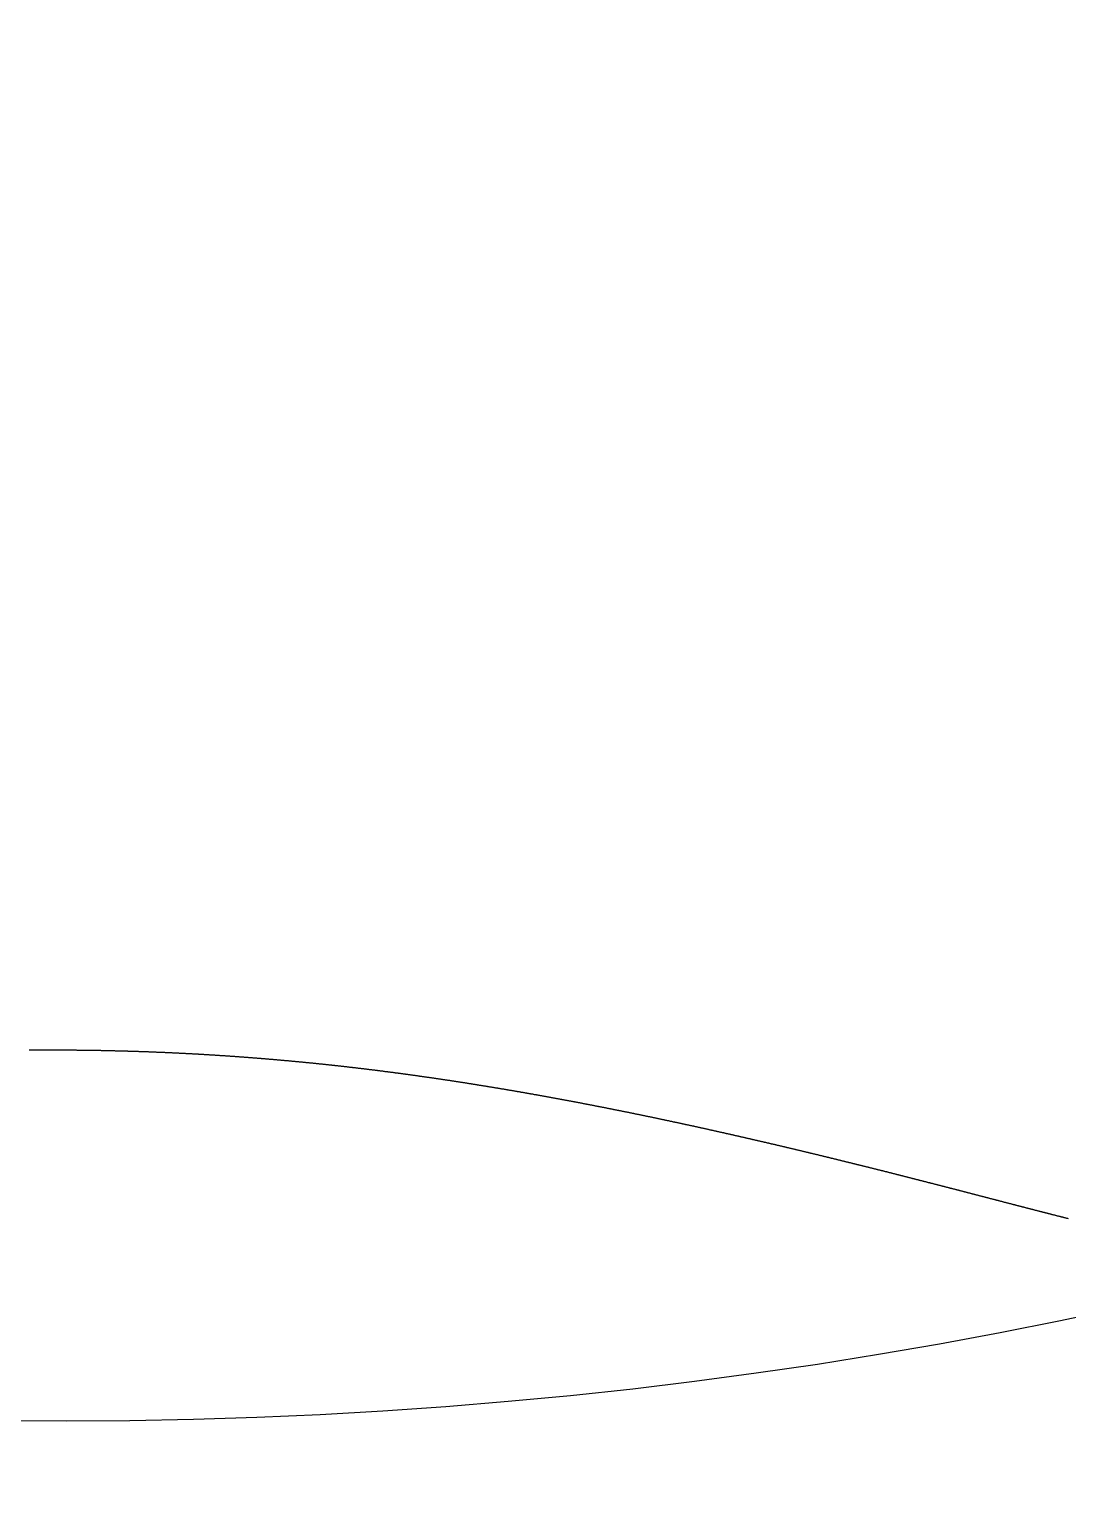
# Model space of a CAD drawing. Header units: millimetres. Extents: x 88 to 97873, y 32 to 55088.
# Drawn here: x 48991.256 to 48993.658, y 5107.377 to 5110.77 of the extents above; entities that cross this region are included whole.
import ezdxf

# ---------------------------------------------------------------- set-up
doc = ezdxf.new("R2010")
doc.units = ezdxf.units.MM
doc.header["$LTSCALE"] = 0.3

msp = doc.modelspace()

# ---------------------------------------------------------------- linework, layer by layer
msp.add_lwpolyline([(48991.2563, 5108.4101), (48991.2577, 5108.4101), (48991.2591, 5108.4101), (48991.2605, 5108.4101), (48991.2619, 5108.4101), (48991.2633, 5108.4102), (48991.2647, 5108.4102), (48991.2661, 5108.4102), (48991.2676, 5108.4102), (48991.269, 5108.4102), (48991.2704, 5108.4102), (48991.2718, 5108.4102), (48991.2732, 5108.4102), (48991.2746, 5108.4102), (48991.276, 5108.4102), (48991.2774, 5108.4102), (48991.2788, 5108.4103), (48991.2802, 5108.4103), (48991.2816, 5108.4103), (48991.2831, 5108.4103), (48991.2845, 5108.4103), (48991.2859, 5108.4103), (48991.2873, 5108.4103), (48991.2887, 5108.4103), (48991.2901, 5108.4103), (48991.2915, 5108.4103), (48991.2929, 5108.4103), (48991.2943, 5108.4103), (48991.2957, 5108.4103), (48991.2971, 5108.4103), (48991.2985, 5108.4103), (48991.3, 5108.4103), (48991.3014, 5108.4103), (48991.3028, 5108.4103), (48991.3042, 5108.4103), (48991.3056, 5108.4103), (48991.307, 5108.4103), (48991.3084, 5108.4103), (48991.3098, 5108.4103), (48991.3112, 5108.4103), (48991.3126, 5108.4103), (48991.314, 5108.4103), (48991.3155, 5108.4103), (48991.3169, 5108.4103), (48991.3183, 5108.4103), (48991.3197, 5108.4103), (48991.3211, 5108.4103), (48991.3225, 5108.4103), (48991.3239, 5108.4103), (48991.3253, 5108.4103), (48991.3267, 5108.4103), (48991.3281, 5108.4103), (48991.3295, 5108.4103), (48991.3309, 5108.4103), (48991.3324, 5108.4103), (48991.3338, 5108.4103), (48991.3352, 5108.4103), (48991.3366, 5108.4103), (48991.338, 5108.4103), (48991.3394, 5108.4102), (48991.3408, 5108.4102), (48991.3422, 5108.4102), (48991.3436, 5108.4102), (48991.345, 5108.4102), (48991.3464, 5108.4102), (48991.3479, 5108.4102), (48991.3493, 5108.4102), (48991.3507, 5108.4102), (48991.3521, 5108.4102), (48991.3535, 5108.4102), (48991.3549, 5108.4101), (48991.3563, 5108.4101), (48991.3577, 5108.4101), (48991.3591, 5108.4101), (48991.3605, 5108.4101), (48991.3619, 5108.4101), (48991.3633, 5108.4101), (48991.3648, 5108.4101), (48991.3662, 5108.41), (48991.3676, 5108.41), (48991.369, 5108.41), (48991.3704, 5108.41), (48991.3718, 5108.41), (48991.3732, 5108.41), (48991.3746, 5108.41), (48991.376, 5108.4099), (48991.3774, 5108.4099), (48991.3788, 5108.4099), (48991.3803, 5108.4099), (48991.3817, 5108.4099), (48991.3831, 5108.4099), (48991.3845, 5108.4098), (48991.3859, 5108.4098), (48991.3873, 5108.4098), (48991.3887, 5108.4098), (48991.3901, 5108.4098), (48991.3915, 5108.4097), (48991.3929, 5108.4097), (48991.3943, 5108.4097), (48991.3957, 5108.4097), (48991.3972, 5108.4097), (48991.3986, 5108.4096), (48991.4, 5108.4096), (48991.4014, 5108.4096), (48991.4028, 5108.4096), (48991.4042, 5108.4096), (48991.4056, 5108.4095), (48991.407, 5108.4095), (48991.4084, 5108.4095), (48991.4098, 5108.4095), (48991.4112, 5108.4094), (48991.4127, 5108.4094), (48991.4141, 5108.4094), (48991.4155, 5108.4094), (48991.4169, 5108.4093), (48991.4183, 5108.4093), (48991.4197, 5108.4093), (48991.4211, 5108.4093), (48991.4225, 5108.4092), (48991.4239, 5108.4092), (48991.4253, 5108.4092), (48991.4267, 5108.4092), (48991.4281, 5108.4091), (48991.4296, 5108.4091), (48991.431, 5108.4091), (48991.4324, 5108.409), (48991.4338, 5108.409), (48991.4352, 5108.409), (48991.4366, 5108.409), (48991.438, 5108.4089), (48991.4394, 5108.4089), (48991.4408, 5108.4089), (48991.4422, 5108.4088), (48991.4436, 5108.4088), (48991.445, 5108.4088), (48991.4465, 5108.4087), (48991.4479, 5108.4087), (48991.4493, 5108.4087), (48991.4507, 5108.4086), (48991.4521, 5108.4086), (48991.4535, 5108.4086), (48991.4549, 5108.4085), (48991.4563, 5108.4085), (48991.4577, 5108.4085), (48991.4591, 5108.4084), (48991.4605, 5108.4084), (48991.462, 5108.4084), (48991.4634, 5108.4083), (48991.4648, 5108.4083), (48991.4662, 5108.4082), (48991.4676, 5108.4082), (48991.469, 5108.4082), (48991.4704, 5108.4081), (48991.4718, 5108.4081), (48991.4732, 5108.4081), (48991.4746, 5108.408), (48991.476, 5108.408), (48991.4774, 5108.4079), (48991.4789, 5108.4079), (48991.4803, 5108.4079), (48991.4817, 5108.4078), (48991.4831, 5108.4078), (48991.4845, 5108.4077), (48991.4859, 5108.4077), (48991.4873, 5108.4077), (48991.4887, 5108.4076), (48991.4901, 5108.4076), (48991.4915, 5108.4075), (48991.4929, 5108.4075), (48991.4944, 5108.4074), (48991.4958, 5108.4074), (48991.4972, 5108.4074), (48991.4986, 5108.4073), (48991.5, 5108.4073), (48991.5014, 5108.4072), (48991.5028, 5108.4072), (48991.5042, 5108.4071), (48991.5056, 5108.4071), (48991.507, 5108.407), (48991.5084, 5108.407), (48991.5098, 5108.4069), (48991.5113, 5108.4069), (48991.5127, 5108.4068), (48991.5141, 5108.4068), (48991.5155, 5108.4067), (48991.5169, 5108.4067), (48991.5183, 5108.4066), (48991.5197, 5108.4066), (48991.5211, 5108.4065), (48991.5225, 5108.4065), (48991.5239, 5108.4064), (48991.5253, 5108.4064), (48991.5268, 5108.4063), (48991.5282, 5108.4063), (48991.5296, 5108.4062), (48991.531, 5108.4062), (48991.5324, 5108.4061), (48991.5338, 5108.4061), (48991.5352, 5108.406), (48991.5366, 5108.406), (48991.538, 5108.4059), (48991.5394, 5108.4059), (48991.5408, 5108.4058), (48991.5422, 5108.4058), (48991.5437, 5108.4057), (48991.5451, 5108.4056), (48991.5465, 5108.4056), (48991.5479, 5108.4055), (48991.5493, 5108.4055), (48991.5507, 5108.4054), (48991.5521, 5108.4054), (48991.5535, 5108.4053), (48991.5549, 5108.4053), (48991.5563, 5108.4052), (48991.5577, 5108.4051), (48991.5592, 5108.4051), (48991.5606, 5108.405), (48991.562, 5108.405), (48991.5634, 5108.4049), (48991.5648, 5108.4048), (48991.5662, 5108.4048), (48991.5676, 5108.4047), (48991.569, 5108.4047), (48991.5704, 5108.4046), (48991.5718, 5108.4045), (48991.5732, 5108.4045), (48991.5746, 5108.4044), (48991.5761, 5108.4043), (48991.5775, 5108.4043), (48991.5789, 5108.4042), (48991.5803, 5108.4042), (48991.5817, 5108.4041), (48991.5831, 5108.404), (48991.5845, 5108.404), (48991.5859, 5108.4039), (48991.5873, 5108.4038), (48991.5887, 5108.4038), (48991.5901, 5108.4037), (48991.5915, 5108.4036), (48991.593, 5108.4036), (48991.5944, 5108.4035), (48991.5958, 5108.4034), (48991.5972, 5108.4034), (48991.5986, 5108.4033), (48991.6, 5108.4032), (48991.6014, 5108.4032), (48991.6028, 5108.4031), (48991.6042, 5108.403), (48991.6056, 5108.4029), (48991.607, 5108.4029), (48991.6085, 5108.4028), (48991.6099, 5108.4027), (48991.6113, 5108.4027), (48991.6127, 5108.4026), (48991.6141, 5108.4025), (48991.6155, 5108.4025), (48991.6169, 5108.4024), (48991.6183, 5108.4023), (48991.6197, 5108.4022), (48991.6211, 5108.4022), (48991.6225, 5108.4021), (48991.6239, 5108.402), (48991.6254, 5108.4019), (48991.6268, 5108.4019), (48991.6282, 5108.4018), (48991.6296, 5108.4017), (48991.631, 5108.4016), (48991.6324, 5108.4016), (48991.6338, 5108.4015), (48991.6352, 5108.4014), (48991.6366, 5108.4013), (48991.638, 5108.4013), (48991.6394, 5108.4012), (48991.6409, 5108.4011), (48991.6423, 5108.401), (48991.6437, 5108.4009), (48991.6451, 5108.4009), (48991.6465, 5108.4008), (48991.6479, 5108.4007), (48991.6493, 5108.4006), (48991.6507, 5108.4005), (48991.6521, 5108.4005), (48991.6535, 5108.4004), (48991.6549, 5108.4003), (48991.6563, 5108.4002), (48991.6578, 5108.4001), (48991.6592, 5108.4001), (48991.6606, 5108.4), (48991.662, 5108.3999), (48991.6634, 5108.3998), (48991.6648, 5108.3997), (48991.6662, 5108.3996), (48991.6676, 5108.3995), (48991.669, 5108.3995), (48991.6704, 5108.3994), (48991.6718, 5108.3993), (48991.6733, 5108.3992), (48991.6747, 5108.3991), (48991.6761, 5108.399), (48991.6775, 5108.399), (48991.6789, 5108.3989), (48991.6803, 5108.3988), (48991.6817, 5108.3987), (48991.6831, 5108.3986), (48991.6845, 5108.3985), (48991.6859, 5108.3984), (48991.6873, 5108.3983), (48991.6887, 5108.3982), (48991.6902, 5108.3982), (48991.6916, 5108.3981), (48991.693, 5108.398), (48991.6944, 5108.3979), (48991.6958, 5108.3978), (48991.6972, 5108.3977), (48991.6986, 5108.3976), (48991.7, 5108.3975), (48991.7014, 5108.3974), (48991.7028, 5108.3973), (48991.7042, 5108.3972), (48991.7057, 5108.3971), (48991.7071, 5108.3971), (48991.7085, 5108.397), (48991.7099, 5108.3969), (48991.7113, 5108.3968), (48991.7127, 5108.3967), (48991.7141, 5108.3966), (48991.7155, 5108.3965), (48991.7169, 5108.3964), (48991.7183, 5108.3963), (48991.7197, 5108.3962), (48991.7211, 5108.3961), (48991.7226, 5108.396), (48991.724, 5108.3959), (48991.7254, 5108.3958), (48991.7268, 5108.3957), (48991.7282, 5108.3956), (48991.7296, 5108.3955), (48991.731, 5108.3954), (48991.7324, 5108.3953), (48991.7338, 5108.3952), (48991.7352, 5108.3951), (48991.7366, 5108.395), (48991.7381, 5108.3949), (48991.7395, 5108.3948), (48991.7409, 5108.3947), (48991.7423, 5108.3946), (48991.7437, 5108.3945), (48991.7451, 5108.3944), (48991.7465, 5108.3943), (48991.7479, 5108.3942), (48991.7493, 5108.3941), (48991.7507, 5108.394), (48991.7521, 5108.3939), (48991.7535, 5108.3938), (48991.755, 5108.3937), (48991.7564, 5108.3936), (48991.7578, 5108.3935), (48991.7592, 5108.3934), (48991.7606, 5108.3932), (48991.762, 5108.3931), (48991.7634, 5108.393), (48991.7648, 5108.3929), (48991.7662, 5108.3928), (48991.7676, 5108.3927), (48991.769, 5108.3926), (48991.7704, 5108.3925), (48991.7719, 5108.3924), (48991.7733, 5108.3923), (48991.7747, 5108.3922), (48991.7761, 5108.3921), (48991.7775, 5108.3919), (48991.7789, 5108.3918), (48991.7803, 5108.3917), (48991.7817, 5108.3916), (48991.7831, 5108.3915), (48991.7845, 5108.3914), (48991.7859, 5108.3913), (48991.7874, 5108.3912), (48991.7888, 5108.3911), (48991.7902, 5108.3909), (48991.7916, 5108.3908), (48991.793, 5108.3907), (48991.7944, 5108.3906), (48991.7958, 5108.3905), (48991.7972, 5108.3904), (48991.7986, 5108.3903), (48991.8, 5108.3901), (48991.8014, 5108.39), (48991.8028, 5108.3899), (48991.8043, 5108.3898), (48991.8057, 5108.3897), (48991.8071, 5108.3896), (48991.8085, 5108.3894), (48991.8099, 5108.3893), (48991.8113, 5108.3892), (48991.8127, 5108.3891), (48991.8141, 5108.389), (48991.8155, 5108.3888), (48991.8169, 5108.3887), (48991.8183, 5108.3886), (48991.8198, 5108.3885), (48991.8212, 5108.3884), (48991.8226, 5108.3882), (48991.824, 5108.3881), (48991.8254, 5108.388), (48991.8268, 5108.3879), (48991.8282, 5108.3878), (48991.8296, 5108.3876), (48991.831, 5108.3875), (48991.8324, 5108.3874), (48991.8338, 5108.3873), (48991.8352, 5108.3871), (48991.8367, 5108.387), (48991.8381, 5108.3869), (48991.8395, 5108.3868), (48991.8409, 5108.3866), (48991.8423, 5108.3865), (48991.8437, 5108.3864), (48991.8451, 5108.3863), (48991.8465, 5108.3861), (48991.8479, 5108.386), (48991.8493, 5108.3859), (48991.8507, 5108.3858), (48991.8522, 5108.3856), (48991.8536, 5108.3855), (48991.855, 5108.3854), (48991.8564, 5108.3852), (48991.8578, 5108.3851), (48991.8592, 5108.385), (48991.8606, 5108.3849), (48991.862, 5108.3847), (48991.8634, 5108.3846), (48991.8648, 5108.3845), (48991.8662, 5108.3843), (48991.8676, 5108.3842), (48991.8691, 5108.3841), (48991.8705, 5108.3839), (48991.8719, 5108.3838), (48991.8733, 5108.3837), (48991.8747, 5108.3835), (48991.8761, 5108.3834), (48991.8775, 5108.3833), (48991.8789, 5108.3831), (48991.8803, 5108.383), (48991.8817, 5108.3829), (48991.8831, 5108.3827), (48991.8846, 5108.3826), (48991.886, 5108.3825), (48991.8874, 5108.3823), (48991.8888, 5108.3822), (48991.8902, 5108.3821), (48991.8916, 5108.3819), (48991.893, 5108.3818), (48991.8944, 5108.3816), (48991.8958, 5108.3815), (48991.8972, 5108.3814), (48991.8986, 5108.3812), (48991.9, 5108.3811), (48991.9015, 5108.381), (48991.9029, 5108.3808), (48991.9043, 5108.3807), (48991.9057, 5108.3805), (48991.9071, 5108.3804), (48991.9085, 5108.3803), (48991.9099, 5108.3801), (48991.9113, 5108.38), (48991.9127, 5108.3798), (48991.9141, 5108.3797), (48991.9155, 5108.3795), (48991.917, 5108.3794), (48991.9184, 5108.3793), (48991.9198, 5108.3791), (48991.9212, 5108.379), (48991.9226, 5108.3788), (48991.924, 5108.3787), (48991.9254, 5108.3785), (48991.9268, 5108.3784), (48991.9282, 5108.3782), (48991.9296, 5108.3781), (48991.931, 5108.3779), (48991.9324, 5108.3778), (48991.9339, 5108.3777), (48991.9353, 5108.3775), (48991.9367, 5108.3774), (48991.9381, 5108.3772), (48991.9395, 5108.3771), (48991.9409, 5108.3769), (48991.9423, 5108.3768), (48991.9437, 5108.3766), (48991.9451, 5108.3765), (48991.9465, 5108.3763), (48991.9479, 5108.3762), (48991.9493, 5108.376), (48991.9508, 5108.3759), (48991.9522, 5108.3757), (48991.9536, 5108.3756), (48991.955, 5108.3754), (48991.9564, 5108.3753), (48991.9578, 5108.3751), (48991.9592, 5108.375), (48991.9606, 5108.3748), (48991.962, 5108.3746), (48991.9634, 5108.3745), (48991.9648, 5108.3743), (48991.9663, 5108.3742), (48991.9677, 5108.374), (48991.9691, 5108.3739), (48991.9705, 5108.3737), (48991.9719, 5108.3736), (48991.9733, 5108.3734), (48991.9747, 5108.3732), (48991.9761, 5108.3731), (48991.9775, 5108.3729), (48991.9789, 5108.3728), (48991.9803, 5108.3726), (48991.9817, 5108.3725), (48991.9832, 5108.3723), (48991.9846, 5108.3721), (48991.986, 5108.372), (48991.9874, 5108.3718), (48991.9888, 5108.3717), (48991.9902, 5108.3715), (48991.9916, 5108.3713), (48991.993, 5108.3712), (48991.9944, 5108.371), (48991.9958, 5108.3709), (48991.9972, 5108.3707), (48991.9987, 5108.3705), (48992.0001, 5108.3704), (48992.0015, 5108.3702), (48992.0029, 5108.37), (48992.0043, 5108.3699), (48992.0057, 5108.3697), (48992.0071, 5108.3696), (48992.0085, 5108.3694), (48992.0099, 5108.3692), (48992.0113, 5108.3691), (48992.0127, 5108.3689), (48992.0141, 5108.3687), (48992.0156, 5108.3686), (48992.017, 5108.3684), (48992.0184, 5108.3682), (48992.0198, 5108.3681), (48992.0212, 5108.3679), (48992.0226, 5108.3677), (48992.024, 5108.3676), (48992.0254, 5108.3674), (48992.0268, 5108.3672), (48992.0282, 5108.3671), (48992.0296, 5108.3669), (48992.0311, 5108.3667), (48992.0325, 5108.3665), (48992.0339, 5108.3664), (48992.0353, 5108.3662), (48992.0367, 5108.366), (48992.0381, 5108.3659), (48992.0395, 5108.3657), (48992.0409, 5108.3655), (48992.0423, 5108.3653), (48992.0437, 5108.3652), (48992.0451, 5108.365), (48992.0465, 5108.3648), (48992.048, 5108.3646), (48992.0494, 5108.3645), (48992.0508, 5108.3643), (48992.0522, 5108.3641), (48992.0536, 5108.364), (48992.055, 5108.3638), (48992.0564, 5108.3636), (48992.0578, 5108.3634), (48992.0592, 5108.3632), (48992.0606, 5108.3631), (48992.062, 5108.3629), (48992.0634, 5108.3627), (48992.0649, 5108.3625), (48992.0663, 5108.3624), (48992.0677, 5108.3622), (48992.0691, 5108.362), (48992.0705, 5108.3618), (48992.0719, 5108.3616), (48992.0733, 5108.3615), (48992.0747, 5108.3613), (48992.0761, 5108.3611), (48992.0775, 5108.3609), (48992.0789, 5108.3607), (48992.0803, 5108.3606), (48992.0818, 5108.3604), (48992.0832, 5108.3602), (48992.0846, 5108.36), (48992.086, 5108.3598), (48992.0874, 5108.3597), (48992.0888, 5108.3595), (48992.0902, 5108.3593), (48992.0916, 5108.3591), (48992.093, 5108.3589), (48992.0944, 5108.3587), (48992.0958, 5108.3586), (48992.0972, 5108.3584), (48992.0987, 5108.3582), (48992.1001, 5108.358), (48992.1015, 5108.3578), (48992.1029, 5108.3576), (48992.1043, 5108.3574), (48992.1057, 5108.3573), (48992.1071, 5108.3571), (48992.1085, 5108.3569), (48992.1099, 5108.3567), (48992.1113, 5108.3565), (48992.1127, 5108.3563), (48992.1141, 5108.3561), (48992.1156, 5108.3559), (48992.117, 5108.3557), (48992.1184, 5108.3556), (48992.1198, 5108.3554), (48992.1212, 5108.3552), (48992.1226, 5108.355), (48992.124, 5108.3548), (48992.1254, 5108.3546), (48992.1268, 5108.3544), (48992.1282, 5108.3542), (48992.1296, 5108.354), (48992.131, 5108.3538), (48992.1324, 5108.3536), (48992.1339, 5108.3535), (48992.1353, 5108.3533), (48992.1367, 5108.3531), (48992.1381, 5108.3529), (48992.1395, 5108.3527), (48992.1409, 5108.3525), (48992.1423, 5108.3523), (48992.1437, 5108.3521), (48992.1451, 5108.3519), (48992.1465, 5108.3517), (48992.1479, 5108.3515), (48992.1493, 5108.3513), (48992.1507, 5108.3511), (48992.1522, 5108.3509), (48992.1536, 5108.3507), (48992.155, 5108.3505), (48992.1564, 5108.3503), (48992.1578, 5108.3501), (48992.1592, 5108.3499), (48992.1606, 5108.3497), (48992.162, 5108.3495), (48992.1634, 5108.3493), (48992.1648, 5108.3491), (48992.1662, 5108.3489), (48992.1676, 5108.3487), (48992.169, 5108.3485), (48992.1704, 5108.3483), (48992.1719, 5108.3481), (48992.1733, 5108.3479), (48992.1747, 5108.3477), (48992.1761, 5108.3475), (48992.1775, 5108.3473), (48992.1789, 5108.3471), (48992.1803, 5108.3469), (48992.1817, 5108.3467), (48992.1831, 5108.3465), (48992.1845, 5108.3463), (48992.1859, 5108.3461), (48992.1873, 5108.3459), (48992.1887, 5108.3457), (48992.1901, 5108.3455), (48992.1915, 5108.3453), (48992.193, 5108.3451), (48992.1944, 5108.3449), (48992.1958, 5108.3447), (48992.1972, 5108.3445), (48992.1986, 5108.3443), (48992.2, 5108.3441), (48992.2014, 5108.3438), (48992.2028, 5108.3436), (48992.2042, 5108.3434), (48992.2056, 5108.3432), (48992.207, 5108.343), (48992.2084, 5108.3428), (48992.2098, 5108.3426), (48992.2112, 5108.3424), (48992.2126, 5108.3422), (48992.214, 5108.342), (48992.2155, 5108.3418), (48992.2169, 5108.3416), (48992.2183, 5108.3413), (48992.2197, 5108.3411), (48992.2211, 5108.3409), (48992.2225, 5108.3407), (48992.2239, 5108.3405), (48992.2253, 5108.3403), (48992.2267, 5108.3401), (48992.2281, 5108.3399), (48992.2295, 5108.3396), (48992.2309, 5108.3394), (48992.2323, 5108.3392), (48992.2337, 5108.339), (48992.2351, 5108.3388), (48992.2365, 5108.3386), (48992.2379, 5108.3384), (48992.2393, 5108.3382), (48992.2408, 5108.3379), (48992.2422, 5108.3377), (48992.2436, 5108.3375), (48992.245, 5108.3373), (48992.2464, 5108.3371), (48992.2478, 5108.3369), (48992.2492, 5108.3366), (48992.2506, 5108.3364), (48992.252, 5108.3362), (48992.2534, 5108.336), (48992.2548, 5108.3358), (48992.2562, 5108.3356), (48992.2576, 5108.3353), (48992.259, 5108.3351), (48992.2604, 5108.3349), (48992.2618, 5108.3347), (48992.2632, 5108.3345), (48992.2646, 5108.3342), (48992.266, 5108.334), (48992.2674, 5108.3338), (48992.2688, 5108.3336), (48992.2702, 5108.3334), (48992.2717, 5108.3331), (48992.2731, 5108.3329), (48992.2745, 5108.3327), (48992.2759, 5108.3325), (48992.2773, 5108.3323), (48992.2787, 5108.332), (48992.2801, 5108.3318), (48992.2815, 5108.3316), (48992.2829, 5108.3314), (48992.2843, 5108.3311), (48992.2857, 5108.3309), (48992.2871, 5108.3307), (48992.2885, 5108.3305), (48992.2899, 5108.3302), (48992.2913, 5108.33), (48992.2927, 5108.3298), (48992.2941, 5108.3296), (48992.2955, 5108.3293), (48992.2969, 5108.3291), (48992.2983, 5108.3289), (48992.2997, 5108.3287), (48992.3011, 5108.3284), (48992.3025, 5108.3282), (48992.3039, 5108.328), (48992.3053, 5108.3278), (48992.3067, 5108.3275), (48992.3081, 5108.3273), (48992.3095, 5108.3271), (48992.3109, 5108.3268), (48992.3124, 5108.3266), (48992.3138, 5108.3264), (48992.3152, 5108.3262), (48992.3166, 5108.3259), (48992.318, 5108.3257), (48992.3194, 5108.3255), (48992.3208, 5108.3252), (48992.3222, 5108.325), (48992.3236, 5108.3248), (48992.325, 5108.3245), (48992.3264, 5108.3243), (48992.3278, 5108.3241), (48992.3292, 5108.3239), (48992.3306, 5108.3236), (48992.332, 5108.3234), (48992.3334, 5108.3232), (48992.3348, 5108.3229), (48992.3362, 5108.3227), (48992.3376, 5108.3225), (48992.339, 5108.3222), (48992.3404, 5108.322), (48992.3418, 5108.3218), (48992.3432, 5108.3215), (48992.3446, 5108.3213), (48992.346, 5108.3211), (48992.3474, 5108.3208), (48992.3488, 5108.3206), (48992.3502, 5108.3204), (48992.3516, 5108.3201), (48992.353, 5108.3199), (48992.3544, 5108.3196), (48992.3558, 5108.3194), (48992.3572, 5108.3192), (48992.3586, 5108.3189), (48992.36, 5108.3187), (48992.3614, 5108.3185), (48992.3628, 5108.3182), (48992.3642, 5108.318), (48992.3656, 5108.3177), (48992.367, 5108.3175), (48992.3684, 5108.3173), (48992.3698, 5108.317), (48992.3712, 5108.3168), (48992.3726, 5108.3165), (48992.374, 5108.3163), (48992.3754, 5108.3161), (48992.3768, 5108.3158), (48992.3782, 5108.3156), (48992.3796, 5108.3153), (48992.381, 5108.3151), (48992.3824, 5108.3149), (48992.3838, 5108.3146), (48992.3852, 5108.3144), (48992.3866, 5108.3141), (48992.388, 5108.3139), (48992.3894, 5108.3137), (48992.3908, 5108.3134), (48992.3922, 5108.3132), (48992.3936, 5108.3129), (48992.395, 5108.3127), (48992.3964, 5108.3124), (48992.3978, 5108.3122), (48992.3992, 5108.312), (48992.4006, 5108.3117), (48992.402, 5108.3115), (48992.4034, 5108.3112), (48992.4048, 5108.311), (48992.4062, 5108.3107), (48992.4076, 5108.3105), (48992.409, 5108.3102), (48992.4104, 5108.31), (48992.4118, 5108.3097), (48992.4132, 5108.3095), (48992.4146, 5108.3093), (48992.416, 5108.309), (48992.4174, 5108.3088), (48992.4188, 5108.3085), (48992.4202, 5108.3083), (48992.4216, 5108.308), (48992.423, 5108.3078), (48992.4244, 5108.3075), (48992.4257, 5108.3073), (48992.4271, 5108.307), (48992.4285, 5108.3068), (48992.4299, 5108.3065), (48992.4313, 5108.3063), (48992.4327, 5108.306), (48992.4341, 5108.3058), (48992.4355, 5108.3055), (48992.4369, 5108.3053), (48992.4383, 5108.305), (48992.4397, 5108.3048), (48992.4411, 5108.3045), (48992.4425, 5108.3043), (48992.4439, 5108.304), (48992.4453, 5108.3038), (48992.4467, 5108.3035), (48992.4481, 5108.3033), (48992.4495, 5108.303), (48992.4509, 5108.3028), (48992.4523, 5108.3025), (48992.4537, 5108.3023), (48992.4551, 5108.302), (48992.4565, 5108.3017), (48992.4579, 5108.3015), (48992.4593, 5108.3012), (48992.4607, 5108.301), (48992.462, 5108.3007), (48992.4634, 5108.3005), (48992.4648, 5108.3002), (48992.4662, 5108.3), (48992.4676, 5108.2997), (48992.469, 5108.2995), (48992.4704, 5108.2992), (48992.4718, 5108.2989), (48992.4732, 5108.2987), (48992.4746, 5108.2984), (48992.476, 5108.2982), (48992.4774, 5108.2979), (48992.4788, 5108.2977), (48992.4802, 5108.2974), (48992.4816, 5108.2971), (48992.483, 5108.2969), (48992.4844, 5108.2966), (48992.4857, 5108.2964), (48992.4871, 5108.2961), (48992.4885, 5108.2959), (48992.4899, 5108.2956), (48992.4913, 5108.2953), (48992.4927, 5108.2951), (48992.4941, 5108.2948), (48992.4955, 5108.2946), (48992.4969, 5108.2943), (48992.4983, 5108.294), (48992.4997, 5108.2938), (48992.5011, 5108.2935), (48992.5025, 5108.2933), (48992.5039, 5108.293), (48992.5052, 5108.2927), (48992.5066, 5108.2925), (48992.508, 5108.2922), (48992.5094, 5108.2919), (48992.5108, 5108.2917), (48992.5122, 5108.2914), (48992.5136, 5108.2912), (48992.515, 5108.2909), (48992.5164, 5108.2906), (48992.5178, 5108.2904), (48992.5192, 5108.2901), (48992.5206, 5108.2898), (48992.5219, 5108.2896), (48992.5233, 5108.2893), (48992.5247, 5108.2891), (48992.5261, 5108.2888), (48992.5275, 5108.2885), (48992.5289, 5108.2883), (48992.5303, 5108.288), (48992.5317, 5108.2877), (48992.5331, 5108.2875), (48992.5345, 5108.2872), (48992.5359, 5108.2869), (48992.5372, 5108.2867), (48992.5386, 5108.2864), (48992.54, 5108.2861), (48992.5414, 5108.2859), (48992.5428, 5108.2856), (48992.5442, 5108.2853), (48992.5456, 5108.2851), (48992.547, 5108.2848), (48992.5484, 5108.2845), (48992.5497, 5108.2843), (48992.5511, 5108.284), (48992.5525, 5108.2837), (48992.5539, 5108.2835), (48992.5553, 5108.2832), (48992.5567, 5108.2829), (48992.5581, 5108.2827), (48992.5595, 5108.2824), (48992.5609, 5108.2821), (48992.5622, 5108.2818), (48992.5636, 5108.2816), (48992.565, 5108.2813), (48992.5664, 5108.281), (48992.5678, 5108.2808), (48992.5692, 5108.2805), (48992.5706, 5108.2802), (48992.572, 5108.2799), (48992.5733, 5108.2797), (48992.5747, 5108.2794), (48992.5761, 5108.2791), (48992.5775, 5108.2789), (48992.5789, 5108.2786), (48992.5803, 5108.2783), (48992.5817, 5108.278), (48992.5831, 5108.2778), (48992.5844, 5108.2775), (48992.5858, 5108.2772), (48992.5872, 5108.277), (48992.5886, 5108.2767), (48992.59, 5108.2764), (48992.5914, 5108.2761), (48992.5928, 5108.2759), (48992.5941, 5108.2756), (48992.5955, 5108.2753), (48992.5969, 5108.275), (48992.5983, 5108.2748), (48992.5997, 5108.2745), (48992.6011, 5108.2742), (48992.6025, 5108.2739), (48992.6038, 5108.2737), (48992.6052, 5108.2734), (48992.6066, 5108.2731), (48992.608, 5108.2728), (48992.6094, 5108.2726), (48992.6108, 5108.2723), (48992.6121, 5108.272), (48992.6135, 5108.2717), (48992.6149, 5108.2714), (48992.6163, 5108.2712), (48992.6177, 5108.2709), (48992.6191, 5108.2706), (48992.6204, 5108.2703), (48992.6218, 5108.2701), (48992.6232, 5108.2698), (48992.6246, 5108.2695), (48992.626, 5108.2692), (48992.6274, 5108.2689), (48992.6287, 5108.2687), (48992.6301, 5108.2684), (48992.6315, 5108.2681), (48992.6329, 5108.2678), (48992.6343, 5108.2675), (48992.6357, 5108.2673), (48992.637, 5108.267), (48992.6384, 5108.2667), (48992.6398, 5108.2664), (48992.6412, 5108.2661), (48992.6426, 5108.2659), (48992.6439, 5108.2656), (48992.6453, 5108.2653), (48992.6467, 5108.265), (48992.6481, 5108.2647), (48992.6495, 5108.2645), (48992.6509, 5108.2642), (48992.6522, 5108.2639), (48992.6536, 5108.2636), (48992.655, 5108.2633), (48992.6564, 5108.2631), (48992.6578, 5108.2628), (48992.6591, 5108.2625), (48992.6605, 5108.2622), (48992.6619, 5108.2619), (48992.6633, 5108.2616), (48992.6647, 5108.2614), (48992.666, 5108.2611), (48992.6674, 5108.2608), (48992.6688, 5108.2605), (48992.6702, 5108.2602), (48992.6715, 5108.2599), (48992.6729, 5108.2596), (48992.6743, 5108.2594), (48992.6757, 5108.2591), (48992.6771, 5108.2588), (48992.6784, 5108.2585), (48992.6798, 5108.2582), (48992.6812, 5108.2579), (48992.6826, 5108.2576), (48992.684, 5108.2574), (48992.6853, 5108.2571), (48992.6867, 5108.2568), (48992.6881, 5108.2565), (48992.6895, 5108.2562), (48992.6908, 5108.2559), (48992.6922, 5108.2556), (48992.6936, 5108.2554), (48992.695, 5108.2551), (48992.6963, 5108.2548), (48992.6977, 5108.2545), (48992.6991, 5108.2542), (48992.7005, 5108.2539), (48992.7019, 5108.2536), (48992.7032, 5108.2533), (48992.7046, 5108.2531), (48992.706, 5108.2528), (48992.7074, 5108.2525), (48992.7087, 5108.2522), (48992.7101, 5108.2519), (48992.7115, 5108.2516), (48992.7129, 5108.2513), (48992.7142, 5108.251), (48992.7156, 5108.2507), (48992.717, 5108.2504), (48992.7184, 5108.2502), (48992.7197, 5108.2499), (48992.7211, 5108.2496), (48992.7225, 5108.2493), (48992.7239, 5108.249), (48992.7252, 5108.2487), (48992.7266, 5108.2484), (48992.728, 5108.2481), (48992.7293, 5108.2478), (48992.7307, 5108.2475), (48992.7321, 5108.2472), (48992.7335, 5108.247), (48992.7348, 5108.2467), (48992.7362, 5108.2464), (48992.7376, 5108.2461), (48992.739, 5108.2458), (48992.7403, 5108.2455), (48992.7417, 5108.2452), (48992.7431, 5108.2449), (48992.7444, 5108.2446), (48992.7458, 5108.2443), (48992.7472, 5108.244), (48992.7486, 5108.2437), (48992.7499, 5108.2434), (48992.7513, 5108.2431), (48992.7527, 5108.2429), (48992.754, 5108.2426), (48992.7554, 5108.2423), (48992.7568, 5108.242), (48992.7582, 5108.2417), (48992.7595, 5108.2414), (48992.7609, 5108.2411), (48992.7623, 5108.2408), (48992.7636, 5108.2405), (48992.765, 5108.2402), (48992.7664, 5108.2399), (48992.7677, 5108.2396), (48992.7691, 5108.2393), (48992.7705, 5108.239), (48992.7719, 5108.2387), (48992.7732, 5108.2384), (48992.7746, 5108.2381), (48992.776, 5108.2378), (48992.7773, 5108.2375), (48992.7787, 5108.2372), (48992.7801, 5108.2369), (48992.7814, 5108.2366), (48992.7828, 5108.2363), (48992.7842, 5108.236), (48992.7855, 5108.2358), (48992.7869, 5108.2355), (48992.7883, 5108.2352), (48992.7896, 5108.2349), (48992.791, 5108.2346), (48992.7924, 5108.2343), (48992.7937, 5108.234), (48992.7951, 5108.2337), (48992.7965, 5108.2334), (48992.7978, 5108.2331), (48992.7992, 5108.2328), (48992.8006, 5108.2325), (48992.8019, 5108.2322), (48992.8033, 5108.2319), (48992.8047, 5108.2316), (48992.806, 5108.2313), (48992.8074, 5108.231), (48992.8088, 5108.2307), (48992.8101, 5108.2304), (48992.8115, 5108.2301), (48992.8129, 5108.2298), (48992.8142, 5108.2295), (48992.8156, 5108.2292), (48992.817, 5108.2289), (48992.8183, 5108.2286), (48992.8197, 5108.2283), (48992.821, 5108.228), (48992.8224, 5108.2277), (48992.8238, 5108.2274), (48992.8251, 5108.2271), (48992.8265, 5108.2268), (48992.8279, 5108.2265), (48992.8292, 5108.2262), (48992.8306, 5108.2258), (48992.8319, 5108.2255), (48992.8333, 5108.2252), (48992.8347, 5108.2249), (48992.836, 5108.2246), (48992.8374, 5108.2243), (48992.8388, 5108.224), (48992.8401, 5108.2237), (48992.8415, 5108.2234), (48992.8428, 5108.2231), (48992.8442, 5108.2228), (48992.8456, 5108.2225), (48992.8469, 5108.2222), (48992.8483, 5108.2219), (48992.8496, 5108.2216), (48992.851, 5108.2213), (48992.8524, 5108.221), (48992.8537, 5108.2207), (48992.8551, 5108.2204), (48992.8564, 5108.2201), (48992.8578, 5108.2198), (48992.8592, 5108.2195), (48992.8605, 5108.2192), (48992.8619, 5108.2189), (48992.8632, 5108.2186), (48992.8646, 5108.2182), (48992.866, 5108.2179), (48992.8673, 5108.2176), (48992.8687, 5108.2173), (48992.87, 5108.217), (48992.8714, 5108.2167), (48992.8727, 5108.2164), (48992.8741, 5108.2161), (48992.8755, 5108.2158), (48992.8768, 5108.2155), (48992.8782, 5108.2152), (48992.8795, 5108.2149), (48992.8809, 5108.2146), (48992.8822, 5108.2143), (48992.8836, 5108.214), (48992.885, 5108.2137), (48992.8863, 5108.2133), (48992.8877, 5108.213), (48992.889, 5108.2127), (48992.8904, 5108.2124), (48992.8917, 5108.2121), (48992.8931, 5108.2118), (48992.8944, 5108.2115), (48992.8958, 5108.2112), (48992.8972, 5108.2109), (48992.8985, 5108.2106), (48992.8999, 5108.2103), (48992.9012, 5108.21), (48992.9026, 5108.2096), (48992.9039, 5108.2093), (48992.9053, 5108.209), (48992.9066, 5108.2087), (48992.908, 5108.2084), (48992.9093, 5108.2081), (48992.9107, 5108.2078), (48992.912, 5108.2075), (48992.9134, 5108.2072), (48992.9147, 5108.2069), (48992.9161, 5108.2065), (48992.9174, 5108.2062), (48992.9188, 5108.2059), (48992.9202, 5108.2056), (48992.9215, 5108.2053), (48992.9229, 5108.205), (48992.9242, 5108.2047), (48992.9256, 5108.2044), (48992.9269, 5108.2041), (48992.9283, 5108.2038), (48992.9296, 5108.2034), (48992.931, 5108.2031), (48992.9323, 5108.2028), (48992.9337, 5108.2025), (48992.935, 5108.2022), (48992.9364, 5108.2019), (48992.9377, 5108.2016), (48992.9391, 5108.2013), (48992.9404, 5108.2009), (48992.9418, 5108.2006), (48992.9431, 5108.2003), (48992.9445, 5108.2), (48992.9458, 5108.1997), (48992.9471, 5108.1994), (48992.9485, 5108.1991), (48992.9498, 5108.1988), (48992.9512, 5108.1984), (48992.9525, 5108.1981), (48992.9539, 5108.1978), (48992.9552, 5108.1975), (48992.9566, 5108.1972), (48992.9579, 5108.1969), (48992.9593, 5108.1966), (48992.9606, 5108.1963), (48992.962, 5108.1959), (48992.9633, 5108.1956), (48992.9647, 5108.1953), (48992.966, 5108.195), (48992.9673, 5108.1947), (48992.9687, 5108.1944), (48992.97, 5108.1941), (48992.9714, 5108.1937), (48992.9727, 5108.1934), (48992.9741, 5108.1931), (48992.9754, 5108.1928), (48992.9768, 5108.1925), (48992.9781, 5108.1922), (48992.9794, 5108.1919), (48992.9808, 5108.1915), (48992.9821, 5108.1912), (48992.9835, 5108.1909), (48992.9848, 5108.1906), (48992.9862, 5108.1903), (48992.9875, 5108.19), (48992.9888, 5108.1896), (48992.9902, 5108.1893), (48992.9915, 5108.189), (48992.9929, 5108.1887), (48992.9942, 5108.1884), (48992.9956, 5108.1881), (48992.9969, 5108.1878), (48992.9982, 5108.1874), (48992.9996, 5108.1871), (48993.0009, 5108.1868), (48993.0023, 5108.1865), (48993.0036, 5108.1862), (48993.0049, 5108.1859), (48993.0063, 5108.1855), (48993.0076, 5108.1852), (48993.009, 5108.1849), (48993.0103, 5108.1846), (48993.0116, 5108.1843), (48993.013, 5108.1839), (48993.0143, 5108.1836), (48993.0157, 5108.1833), (48993.017, 5108.183), (48993.0183, 5108.1827), (48993.0197, 5108.1824), (48993.021, 5108.182), (48993.0223, 5108.1817), (48993.0237, 5108.1814), (48993.025, 5108.1811), (48993.0264, 5108.1808), (48993.0277, 5108.1805), (48993.029, 5108.1801), (48993.0304, 5108.1798), (48993.0317, 5108.1795), (48993.033, 5108.1792), (48993.0344, 5108.1789), (48993.0357, 5108.1785), (48993.037, 5108.1782), (48993.0384, 5108.1779), (48993.0397, 5108.1776), (48993.041, 5108.1773), (48993.0424, 5108.1769), (48993.0437, 5108.1766), (48993.045, 5108.1763), (48993.0464, 5108.176), (48993.0477, 5108.1757), (48993.0491, 5108.1753), (48993.0504, 5108.175), (48993.0517, 5108.1747), (48993.053, 5108.1744), (48993.0544, 5108.1741), (48993.0557, 5108.1737), (48993.057, 5108.1734), (48993.0584, 5108.1731), (48993.0597, 5108.1728), (48993.061, 5108.1725), (48993.0624, 5108.1721), (48993.0637, 5108.1718), (48993.065, 5108.1715), (48993.0664, 5108.1712), (48993.0677, 5108.1709), (48993.069, 5108.1705), (48993.0704, 5108.1702), (48993.0717, 5108.1699), (48993.073, 5108.1696), (48993.0743, 5108.1693), (48993.0757, 5108.1689), (48993.077, 5108.1686), (48993.0783, 5108.1683), (48993.0797, 5108.168), (48993.081, 5108.1677), (48993.0823, 5108.1673), (48993.0837, 5108.167), (48993.085, 5108.1667), (48993.0863, 5108.1664), (48993.0876, 5108.166), (48993.089, 5108.1657), (48993.0903, 5108.1654), (48993.0916, 5108.1651), (48993.0929, 5108.1648), (48993.0943, 5108.1644), (48993.0956, 5108.1641), (48993.0969, 5108.1638), (48993.0982, 5108.1635), (48993.0996, 5108.1631), (48993.1009, 5108.1628), (48993.1022, 5108.1625), (48993.1036, 5108.1622), (48993.1049, 5108.1619), (48993.1062, 5108.1615), (48993.1075, 5108.1612), (48993.1088, 5108.1609), (48993.1102, 5108.1606), (48993.1115, 5108.1602), (48993.1128, 5108.1599), (48993.1141, 5108.1596), (48993.1155, 5108.1593), (48993.1168, 5108.159), (48993.1181, 5108.1586), (48993.1194, 5108.1583), (48993.1208, 5108.158), (48993.1221, 5108.1577), (48993.1234, 5108.1573), (48993.1247, 5108.157), (48993.126, 5108.1567), (48993.1274, 5108.1564), (48993.1287, 5108.156), (48993.13, 5108.1557), (48993.1313, 5108.1554), (48993.1326, 5108.1551), (48993.134, 5108.1547), (48993.1353, 5108.1544), (48993.1366, 5108.1541), (48993.1379, 5108.1538), (48993.1392, 5108.1534), (48993.1406, 5108.1531), (48993.1419, 5108.1528), (48993.1432, 5108.1525), (48993.1445, 5108.1521), (48993.1458, 5108.1518), (48993.1472, 5108.1515), (48993.1485, 5108.1512), (48993.1498, 5108.1509), (48993.1511, 5108.1505), (48993.1524, 5108.1502), (48993.1537, 5108.1499), (48993.1551, 5108.1496), (48993.1564, 5108.1492), (48993.1577, 5108.1489), (48993.159, 5108.1486), (48993.1603, 5108.1483), (48993.1616, 5108.1479), (48993.163, 5108.1476), (48993.1643, 5108.1473), (48993.1656, 5108.147), (48993.1669, 5108.1466), (48993.1682, 5108.1463), (48993.1695, 5108.146), (48993.1708, 5108.1456), (48993.1722, 5108.1453), (48993.1735, 5108.145), (48993.1748, 5108.1447), (48993.1761, 5108.1443), (48993.1774, 5108.144), (48993.1787, 5108.1437), (48993.18, 5108.1434), (48993.1813, 5108.143), (48993.1827, 5108.1427), (48993.184, 5108.1424), (48993.1853, 5108.1421), (48993.1866, 5108.1417), (48993.1879, 5108.1414), (48993.1892, 5108.1411), (48993.1905, 5108.1408), (48993.1918, 5108.1404), (48993.1931, 5108.1401), (48993.1945, 5108.1398), (48993.1958, 5108.1395), (48993.1971, 5108.1391), (48993.1984, 5108.1388), (48993.1997, 5108.1385), (48993.201, 5108.1381), (48993.2023, 5108.1378), (48993.2036, 5108.1375), (48993.2049, 5108.1372), (48993.2062, 5108.1368), (48993.2075, 5108.1365), (48993.2089, 5108.1362), (48993.2102, 5108.1359), (48993.2115, 5108.1355), (48993.2128, 5108.1352), (48993.2141, 5108.1349), (48993.2154, 5108.1346), (48993.2167, 5108.1342), (48993.218, 5108.1339), (48993.2193, 5108.1336), (48993.2206, 5108.1332), (48993.2219, 5108.1329), (48993.2232, 5108.1326), (48993.2245, 5108.1323), (48993.2258, 5108.1319), (48993.2271, 5108.1316), (48993.2284, 5108.1313), (48993.2297, 5108.131), (48993.231, 5108.1306), (48993.2323, 5108.1303), (48993.2336, 5108.13), (48993.2349, 5108.1296), (48993.2362, 5108.1293), (48993.2376, 5108.129), (48993.2389, 5108.1287), (48993.2402, 5108.1283), (48993.2415, 5108.128), (48993.2428, 5108.1277), (48993.2441, 5108.1274), (48993.2454, 5108.127), (48993.2467, 5108.1267), (48993.248, 5108.1264), (48993.2493, 5108.126), (48993.2506, 5108.1257), (48993.2519, 5108.1254), (48993.2532, 5108.1251), (48993.2545, 5108.1247), (48993.2558, 5108.1244), (48993.2571, 5108.1241), (48993.2584, 5108.1237), (48993.2597, 5108.1234), (48993.2609, 5108.1231), (48993.2622, 5108.1228), (48993.2635, 5108.1224), (48993.2648, 5108.1221), (48993.2661, 5108.1218), (48993.2674, 5108.1214), (48993.2687, 5108.1211), (48993.27, 5108.1208), (48993.2713, 5108.1205), (48993.2726, 5108.1201), (48993.2739, 5108.1198), (48993.2752, 5108.1195), (48993.2765, 5108.1192), (48993.2778, 5108.1188), (48993.2791, 5108.1185), (48993.2804, 5108.1182), (48993.2817, 5108.1178), (48993.283, 5108.1175), (48993.2843, 5108.1172), (48993.2856, 5108.1169), (48993.2869, 5108.1165), (48993.2881, 5108.1162), (48993.2894, 5108.1159), (48993.2907, 5108.1155), (48993.292, 5108.1152), (48993.2933, 5108.1149), (48993.2946, 5108.1146), (48993.2959, 5108.1142), (48993.2972, 5108.1139), (48993.2985, 5108.1136), (48993.2998, 5108.1132), (48993.3011, 5108.1129), (48993.3023, 5108.1126), (48993.3036, 5108.1123), (48993.3049, 5108.1119), (48993.3062, 5108.1116), (48993.3075, 5108.1113), (48993.3088, 5108.1109), (48993.3101, 5108.1106), (48993.3114, 5108.1103), (48993.3127, 5108.1099), (48993.3139, 5108.1096), (48993.3152, 5108.1093), (48993.3165, 5108.109), (48993.3178, 5108.1086), (48993.3191, 5108.1083), (48993.3204, 5108.108), (48993.3217, 5108.1076), (48993.323, 5108.1073), (48993.3242, 5108.107), (48993.3255, 5108.1067), (48993.3268, 5108.1063), (48993.3281, 5108.106), (48993.3294, 5108.1057), (48993.3307, 5108.1053), (48993.3319, 5108.105), (48993.3332, 5108.1047), (48993.3345, 5108.1044), (48993.3358, 5108.104), (48993.3371, 5108.1037), (48993.3384, 5108.1034), (48993.3396, 5108.103), (48993.3409, 5108.1027), (48993.3422, 5108.1024), (48993.3435, 5108.1021), (48993.3448, 5108.1017), (48993.3461, 5108.1014), (48993.3473, 5108.1011), (48993.3486, 5108.1007), (48993.3499, 5108.1004), (48993.3512, 5108.1001), (48993.3525, 5108.0998), (48993.3537, 5108.0994), (48993.355, 5108.0991), (48993.3563, 5108.0988), (48993.3576, 5108.0984), (48993.3588, 5108.0981), (48993.3601, 5108.0978), (48993.3614, 5108.0974), (48993.3627, 5108.0971), (48993.364, 5108.0968), (48993.3652, 5108.0965), (48993.3665, 5108.0961), (48993.3678, 5108.0958), (48993.3691, 5108.0955), (48993.3703, 5108.0951), (48993.3716, 5108.0948), (48993.3729, 5108.0945), (48993.3742, 5108.0942), (48993.3754, 5108.0938), (48993.3767, 5108.0935), (48993.378, 5108.0932), (48993.3793, 5108.0928), (48993.3805, 5108.0925), (48993.3818, 5108.0922), (48993.3831, 5108.0919), (48993.3844, 5108.0915), (48993.3856, 5108.0912), (48993.3869, 5108.0909), (48993.3882, 5108.0905), (48993.3895, 5108.0902), (48993.3907, 5108.0899), (48993.392, 5108.0896), (48993.3933, 5108.0892), (48993.3945, 5108.0889), (48993.3958, 5108.0886), (48993.3971, 5108.0882), (48993.3983, 5108.0879), (48993.3996, 5108.0876), (48993.4009, 5108.0873), (48993.4022, 5108.0869), (48993.4034, 5108.0866), (48993.4047, 5108.0863), (48993.406, 5108.0859), (48993.4072, 5108.0856), (48993.4085, 5108.0853), (48993.4098, 5108.0849), (48993.411, 5108.0846), (48993.4123, 5108.0843), (48993.4136, 5108.084), (48993.4148, 5108.0836), (48993.4161, 5108.0833), (48993.4174, 5108.083), (48993.4186, 5108.0827), (48993.4199, 5108.0823), (48993.4212, 5108.082), (48993.4224, 5108.0817), (48993.4237, 5108.0813), (48993.425, 5108.081), (48993.4262, 5108.0807), (48993.4275, 5108.0804), (48993.4287, 5108.08), (48993.43, 5108.0797), (48993.4313, 5108.0794), (48993.4325, 5108.079), (48993.4338, 5108.0787), (48993.4351, 5108.0784), (48993.4363, 5108.0781), (48993.4376, 5108.0777), (48993.4388, 5108.0774), (48993.4401, 5108.0771), (48993.4414, 5108.0767), (48993.4426, 5108.0764), (48993.4439, 5108.0761), (48993.4451, 5108.0758), (48993.4464, 5108.0754), (48993.4477, 5108.0751), (48993.4489, 5108.0748), (48993.4502, 5108.0745), (48993.4514, 5108.0741), (48993.4527, 5108.0738), (48993.454, 5108.0735), (48993.4552, 5108.0731), (48993.4565, 5108.0728), (48993.4577, 5108.0725), (48993.459, 5108.0722), (48993.4602, 5108.0718), (48993.4615, 5108.0715), (48993.4627, 5108.0712), (48993.464, 5108.0709), (48993.4653, 5108.0705), (48993.4665, 5108.0702), (48993.4678, 5108.0699), (48993.469, 5108.0696), (48993.4703, 5108.0692), (48993.4715, 5108.0689), (48993.4728, 5108.0686), (48993.474, 5108.0683), (48993.4753, 5108.0679), (48993.4765, 5108.0676), (48993.4778, 5108.0673), (48993.479, 5108.067), (48993.4803, 5108.0666), (48993.4815, 5108.0663), (48993.4828, 5108.066), (48993.484, 5108.0657), (48993.4853, 5108.0653), (48993.4865, 5108.065), (48993.4878, 5108.0647), (48993.489, 5108.0644), (48993.4903, 5108.064), (48993.4915, 5108.0637), (48993.4928, 5108.0634), (48993.494, 5108.0631), (48993.4953, 5108.0627), (48993.4965, 5108.0624), (48993.4978, 5108.0621), (48993.499, 5108.0618), (48993.5003, 5108.0614), (48993.5015, 5108.0611), (48993.5028, 5108.0608), (48993.504, 5108.0605), (48993.5052, 5108.0601), (48993.5065, 5108.0598), (48993.5077, 5108.0595), (48993.509, 5108.0592), (48993.5102, 5108.0588), (48993.5115, 5108.0585), (48993.5127, 5108.0582), (48993.5139, 5108.0579), (48993.5152, 5108.0576), (48993.5164, 5108.0572), (48993.5177, 5108.0569), (48993.5189, 5108.0566), (48993.5202, 5108.0563), (48993.5214, 5108.0559), (48993.5226, 5108.0556), (48993.5239, 5108.0553), (48993.5251, 5108.055), (48993.5264, 5108.0547), (48993.5276, 5108.0543), (48993.5288, 5108.054), (48993.5301, 5108.0537), (48993.5313, 5108.0534), (48993.5325, 5108.0531), (48993.5338, 5108.0527), (48993.535, 5108.0524), (48993.5363, 5108.0521), (48993.5375, 5108.0518), (48993.5387, 5108.0514), (48993.54, 5108.0511), (48993.5412, 5108.0508), (48993.5424, 5108.0505), (48993.5437, 5108.0502), (48993.5449, 5108.0498), (48993.5461, 5108.0495), (48993.5474, 5108.0492), (48993.5486, 5108.0489), (48993.5498, 5108.0486), (48993.5511, 5108.0483), (48993.5523, 5108.0479), (48993.5535, 5108.0476), (48993.5548, 5108.0473), (48993.556, 5108.047), (48993.5572, 5108.0467), (48993.5585, 5108.0463), (48993.5597, 5108.046), (48993.5609, 5108.0457), (48993.5621, 5108.0454), (48993.5634, 5108.0451), (48993.5646, 5108.0448), (48993.5658, 5108.0444), (48993.5671, 5108.0441), (48993.5683, 5108.0438), (48993.5695, 5108.0435), (48993.5707, 5108.0432), (48993.572, 5108.0429), (48993.5732, 5108.0425), (48993.5744, 5108.0422), (48993.5756, 5108.0419), (48993.5769, 5108.0416), (48993.5781, 5108.0413), (48993.5793, 5108.041), (48993.5805, 5108.0406), (48993.5818, 5108.0403), (48993.583, 5108.04), (48993.5842, 5108.0397), (48993.5854, 5108.0394), (48993.5867, 5108.0391), (48993.5879, 5108.0388), (48993.5891, 5108.0384), (48993.5903, 5108.0381), (48993.5915, 5108.0378), (48993.5928, 5108.0375), (48993.594, 5108.0372), (48993.5952, 5108.0369), (48993.5964, 5108.0366), (48993.5976, 5108.0362), (48993.5989, 5108.0359), (48993.6001, 5108.0356), (48993.6013, 5108.0353), (48993.6025, 5108.035), (48993.6037, 5108.0347), (48993.605, 5108.0344), (48993.6062, 5108.0341), (48993.6074, 5108.0337), (48993.6086, 5108.0334), (48993.6098, 5108.0331), (48993.611, 5108.0328), (48993.6122, 5108.0325), (48993.6135, 5108.0322), (48993.6147, 5108.0319), (48993.6159, 5108.0316), (48993.6171, 5108.0313), (48993.6183, 5108.031), (48993.6195, 5108.0306), (48993.6207, 5108.0303), (48993.622, 5108.03), (48993.6232, 5108.0297), (48993.6244, 5108.0294), (48993.6256, 5108.0291), (48993.6268, 5108.0288), (48993.628, 5108.0285), (48993.6292, 5108.0282), (48993.6304, 5108.0279), (48993.6316, 5108.0276), (48993.6328, 5108.0273), (48993.634, 5108.0269), (48993.6353, 5108.0266), (48993.6365, 5108.0263), (48993.6377, 5108.026), (48993.6389, 5108.0257), (48993.6401, 5108.0254), (48993.6413, 5108.0251), (48993.6425, 5108.0248), (48993.6437, 5108.0245), (48993.6449, 5108.0242), (48993.6461, 5108.0239), (48993.6473, 5108.0236), (48993.6485, 5108.0233), (48993.6497, 5108.023), (48993.6509, 5108.0227), (48993.6521, 5108.0224), (48993.6533, 5108.0221), (48993.6545, 5108.0218), (48993.6557, 5108.0215), (48993.6569, 5108.0212), (48993.6581, 5108.0208), (48993.6593, 5108.0205)])
for radius in [18.5479, 14.363, 11.4141]:
    msp.add_circle((48991.3414, 5118.9657), radius)

doc.saveas('drawing.dxf')
